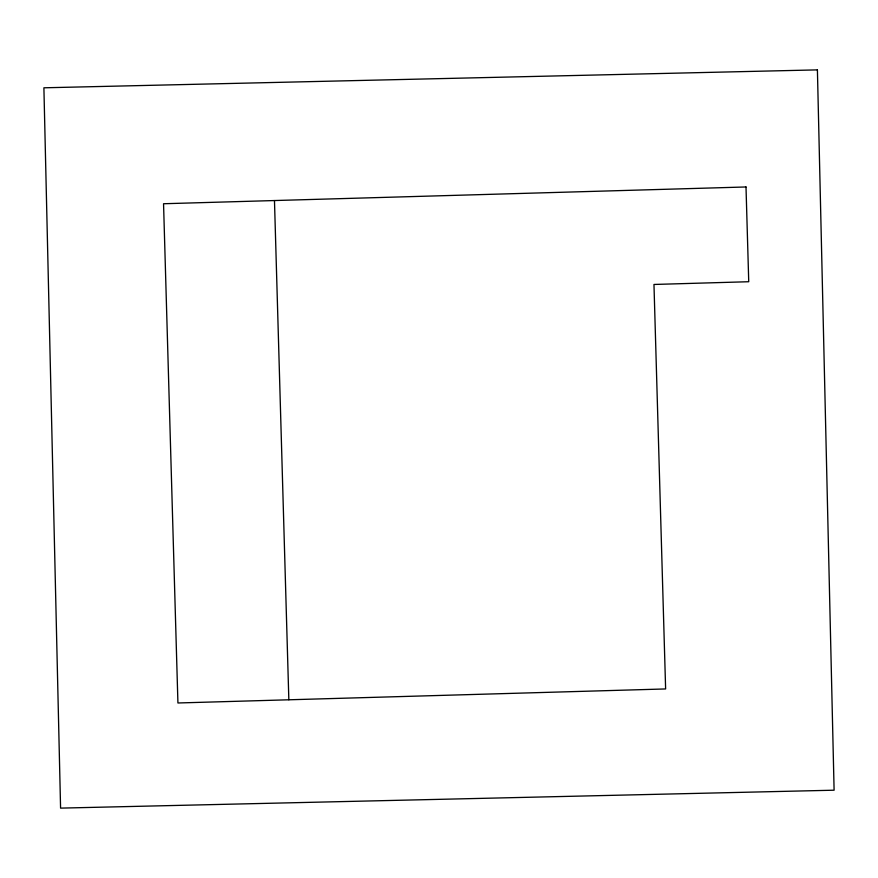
<?xml version="1.0" encoding="UTF-8"?>
<svg xmlns="http://www.w3.org/2000/svg" width="878" height="878" viewBox="0 0 878 878"><rect width="100%" height="100%" fill="white"/><g stroke="black" fill="none" stroke-linecap="round" stroke-linejoin="round"><path stroke-width="1.32" d="M274.474 200.546L288.84 699.788M746.004 186.97L163.549 203.74L177.927 702.982L665.623 688.945L653.967 284.461L748.736 281.728L746.004 186.97M817.407 69.878L43.9 87.8L60.582 808.122L834.1 790.2L817.407 69.878"/></g></svg>
